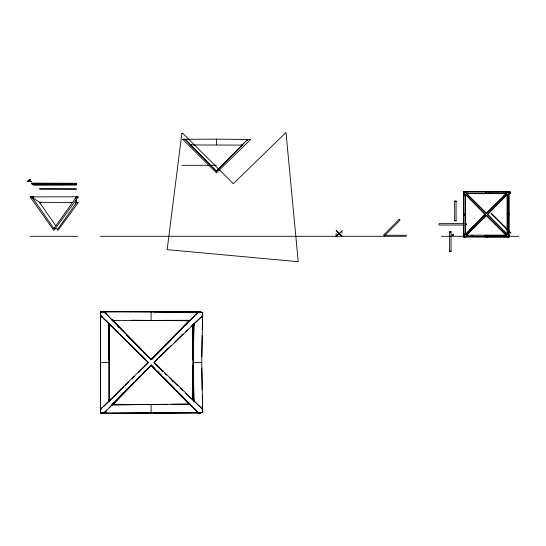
<?xml version="1.0" encoding="UTF-8"?>
<svg xmlns="http://www.w3.org/2000/svg" width="546" height="546" viewBox="0 0 546 546"><rect width="100%" height="100%" fill="white"/><g stroke="black" fill="none" stroke-linecap="round" stroke-linejoin="round"><path stroke-width="0.82" d="M100.525 359.521L100.594 311.998L200.751 311.711L199.631 312.851M109.118 323.819L109.064 360.012L109.016 324.16M154.02 412.585L154.033 413.015L202.709 412.544L201.754 362.442L202.709 312.339L154.033 311.862M507.364 214.387L508.797 214.68M508.797 193.789L508.797 235.292L508.435 235.278M109.002 401.351L109.132 323.525L100.6 315.622L100.457 413.479L202.709 412.544M151.112 320.413L151.112 311.875M216.4 144.854L216.407 139.169L182.739 139.271L185.217 139.278L216.4 171.219L242.315 145.106L190.124 144.936M151.071 365.349L151.078 364.878L155.044 368.925M192.465 399.59L193.154 364.871L193.584 364.878M193.584 359.998L193.154 360.012L193.864 324.058M192.329 399.761L193.1 362.442L192.329 325.116M201.747 356.743L202.17 335.49M202.286 329.538L202.627 312.312L202.204 312.735M76.119 199.911L76.065 202.45L75.314 203.788M148.198 412.599L148.191 413.035L100.457 413.479L100.457 311.404L104.245 311.391M148.669 404.92L148.683 404.49L112.326 404.832M175.362 389.284L196.15 410.38M198.846 413.165L200.334 412.749L200.751 413.172L100.594 412.878L104.327 412.844L151.153 365.363L197.966 412.558L197.986 412.141L196.055 412.578M191.544 146.021L185.217 139.278L186.479 140.575M113.036 321.144L104.327 312.032L100.6 312.025M507.241 233.934L506.961 234.22L487.421 214.68L509.029 192.718M509.029 236.165L508.121 237.073M463.663 192.622L464.571 191.714M463.663 236.07L485.271 214.107L465.731 194.574L465.451 194.854M100.45 317.533L100.73 316.243M100.744 407.992L100.45 409.261L100.874 409.282M202.313 313.602L202.627 312.312M202.593 410.64L202.204 412.148L202.627 412.564L202.286 395.338M471.997 235.647L472.392 235.271L472.781 235.647M77.764 196.799L78.215 197.106L53.917 230.467L30.119 196.908L31.873 196.901L53.917 228.528L76.372 197.086M76.447 198.785L76.597 202.484L57.944 228.856L53.917 228.528M76.14 202.477L78.133 202.737L57.944 230.467L57.132 229.334M112.578 404.777L113.752 403.235M189.175 320.85L151.604 359.473M336.097 236.159L338.834 233.415L336.118 230.699M113.827 402.736L109.193 407.705M241.25 146.164L244.069 143.134M485.271 236.664L484.657 236.664M103.979 406.224L110.742 399.761M112.162 404.873L133.668 382.76M135.428 380.958L139.523 376.74M143.038 373.123L145.386 370.72L143.598 372.522M112.64 404.866L151.071 365.363L188.902 404.026M188.902 320.85L151.071 359.521L112.64 320.011M113.814 404.34L112.251 404.757L122.754 393.659M123.942 392.451L128.112 388.226M130.494 385.81L134.07 382.186M137.046 379.163L139.428 376.747M192.875 400.143L202.709 409.261L154.074 362.442L202.709 315.622L192.342 325.116M470.017 229.764L473.935 225.798M481.272 218.386L484.705 214.906M483.633 216.236L484.828 215.028M216.4 170.898L247.584 139.469L250.723 139.476L216.4 172.843L182.739 139.285M202.709 312.339L197.966 312.326L151.153 359.521L104.327 312.032L106.224 313.984M151.672 359.48L171.191 339.796M172.98 337.994L174.174 336.793M178.938 331.995L180.719 330.194M185.49 325.389L187.271 323.587M486.984 212.401L486.07 213.315L466.537 193.775L466.81 193.502M154.941 361.486L157.678 358.736M158.872 357.541L164.23 352.17M165.418 350.976L168.393 347.986M100.594 412.878L101.01 412.462L102.532 412.885M342.089 230.432L341.871 233.156M336.384 236.404L339.107 233.688L341.844 236.425M339.373 233.415L342.089 236.138L339.366 233.415L341.591 231.183M486.07 213.315L508.019 191.714M506.162 193.782L505.883 193.502L506.162 193.782L486.623 213.322L464.673 191.714M463.677 237.08L509.015 237.08L509.029 191.721L463.677 191.707L463.663 237.066L463.943 236.793A0.962 0.962 0 0 0 465.301 236.793L465.581 236.514M508.121 191.714L508.968 191.776M486.07 215.465L466.523 235.005L467.001 235.094M505.883 235.285L506.156 235.012L486.623 215.472L464.673 237.073M508.592 193.502L510.606 193.393L510.606 191.974L508.619 191.974M109.255 323.901L148.157 362.442L100.6 409.261L100.6 412.858M108.695 399.754L108.709 401.33L109.132 401.351L123.969 386.664M125.287 385.469L128.829 381.9M131.955 378.917L134.289 376.535M138.616 372.365L148.109 362.967M102.552 407.357L100.6 409.261L101.017 409.282L100.594 407.35M106.224 412.421L104.327 412.844L106.75 410.066M158.872 357.337L162.524 353.822M164.353 352.061L168.612 347.966M169.826 346.792L171.048 345.618M174.7 342.103L183.217 333.906M185.654 331.558L187.476 329.804M191.127 326.29L194.424 323.553L194.396 325.129L193.994 323.525L193.202 362.442L193.994 401.351L194.424 401.324L193.966 399.761M246.423 140.875L247.584 139.469L246.314 139.742M188.466 320.768L190.028 320.365L194.929 315.677M196.15 314.503L197.966 312.326L100.457 311.404L100.45 315.622L100.874 315.595M200.71 317.519L202.709 315.622M29.832 179.225L30.528 180.091L28.883 181.572C21.738 181.368 39.169 181.436 27.327 181.593L29.969 179.3M29.907 179.218L27.3 181.606L28.904 181.395M75.068 198.375L75.969 197.092L78.201 197.106M104.306 412.421L106.238 410.906M246.307 140.752L247.597 139.749M196.055 314.25L197.986 312.742M109.091 400.935L110.613 399.754M200.751 413.172L197.884 413.206M102.402 311.418L100.874 311.821L100.457 311.404L100.744 312.721M241.257 145.093L242.301 144.826M102.416 413.029L100.457 413.479L100.874 413.056L100.457 411.513M185.203 139.558L186.493 139.271M104.306 312.455L106.238 312.032M196.062 312.735L197.966 312.326M32.972 198.205L31.873 196.901L33.688 196.894M188.452 404.545L190.028 404.511L188.466 402.491M191.55 144.656L190.486 144.943L211.773 166.537M113.827 320.106L112.251 320.127L112.23 320.55L189.087 320.284M113.752 404.852L190.056 404.095M153.549 404.907L153.542 404.477L166.987 404.354M171.205 404.313L189.749 404.142M31.429 183.517L33.429 184.657L33.013 184.664L31.429 183.517L35.388 183.613M41.127 202.279L39.428 202.293L32.057 197.181M30.119 196.894L77.744 196.785M40.37 203.644L39.428 202.293L72.543 202.491M181.907 165.302L216.407 165.302M27.327 181.456L31.272 181.456M76.331 183.415L31.511 183.279L76.331 183.279L76.331 184.91L33.784 184.91L76.331 184.773M74.611 183.538L76.658 183.538L76.331 184.678M76.331 188.943L39.38 188.943L76.331 189.08M508.469 192.274L509.029 192.622M464.223 193.632L463.943 193.352A0.962 0.962 0 0 1 463.943 191.994L463.677 191.721M466.939 193.632L505.753 193.632M508.469 193.632L508.749 193.352A0.962 0.962 0 0 0 509.015 192.82M508.797 194.567L507.37 194.567L507.37 234.22L508.797 234.214M463.957 194.854L465.376 194.854M507.377 194.854L508.811 194.854M463.95 195.188L465.376 195.188M463.95 195.475L465.376 195.475M454.661 201.344L456.087 201.344M507.111 213.036L509.029 213.036M463.95 214.107L465.376 214.107M507.37 214.107L508.797 214.107M463.663 214.394L465.581 214.394M507.111 214.394L509.029 214.394M463.957 214.68L465.383 214.68M463.95 214.721L465.376 214.721M463.95 215.015L465.376 215.015M454.661 220.598L456.087 220.598M464.114 223.635L438.991 223.635L438.991 225.048L464.114 225.048M449.611 231.989L451.044 231.989M463.957 233.934L465.383 233.934M507.364 233.934L508.797 233.934M464.223 235.155L463.943 235.442A0.962 0.962 0 0 0 463.943 236.793L464.571 237.073M466.427 235.155L506.265 235.155M508.469 235.155L508.749 235.442A0.962 0.962 0 0 1 508.749 236.793L509.015 237.066M384.609 235.244L406.825 235.244M486.336 235.401L506.162 235.401M30.112 236.302L77.744 236.302M100.45 236.302L406.21 236.302M441.564 236.302L518.7 236.302M336.193 236.452L336.07 233.415M508.94 236.514L508.469 236.991M486.336 236.821L507.241 236.821M449.611 251.235L451.044 251.235M100.519 362.442L109.07 362.442L109.132 401.351M193.1 362.442L201.754 362.442M153.542 404.477L167.008 404.518M112.23 404.333L167.144 404.552M508.469 191.796L487.708 191.974M76.269 202.73L76.065 202.45L78.126 202.737M216.407 139.155L250.723 139.476M131.811 320.236L190.056 320.789L190.028 320.365M508.019 237.073L486.063 215.465M106.163 413.472L104.218 413.069L104.245 413.493M195.973 311.684L197.911 312.1L197.884 311.677L200.751 311.711M31.511 183.279L33.784 184.91M109.091 323.942L110.626 325.116M336.363 230.412L339.107 233.149M110.736 325.129L108.709 323.553L109.125 325.116M154.122 362.967L157.657 366.373M158.872 367.547L163.131 371.642M164.353 372.816L166.175 374.576M169.826 378.091L177.737 385.701M180.173 388.049L182.61 390.39M185.654 393.318L191.735 399.181M109.132 323.525L113.049 327.498M114.264 328.692L118.509 332.855M120.939 335.244L123.969 338.22M127.006 341.195L139.749 353.706M140.964 354.893L145.209 359.063M148.225 362.442L100.6 315.622L101.03 317.519M507.234 194.861L506.954 194.567L487.421 214.114L509.029 236.07M507.384 229.286L491.4 213.295L491.113 213.588L507.691 230.166M508.572 230.467L510.94 232.835L510.653 233.122L508.872 231.347M465.451 233.934L465.738 234.214L485.271 214.68L463.663 192.718M154.463 362.919L163.036 371.519M165.418 373.908L166.612 375.102M171.97 380.473L173.157 381.668M154.033 362.967L156.866 365.813M161.616 370.577L162.804 371.771M154.518 368.27L151.146 364.871L151.146 365.349M157.494 371.273L161.07 374.877M163.452 377.279L167.622 381.477M169.41 383.278L174.174 388.083M212.96 167.745L216.4 171.232M117.39 325.785L119.178 327.593M126.324 334.841L135.852 344.506M137.046 345.714L141.81 350.546M143.598 352.361L147.174 355.985L143.038 351.754M196.069 410.619L197.966 412.558M156.832 370.754L189.455 404.088M112.688 320.557L124.877 333.087M126.638 334.889L141.871 350.552M463.943 236.793L463.663 236.165M200.723 407.35L202.286 409.288M101.017 315.595L102.546 317.533M188.384 403.023L189.564 404.545M112.578 320.099L113.759 321.628M39.619 202.573L55.753 225.716M202.238 407.364L202.709 409.261M202.286 315.595L202.668 317.533M201.747 368.14L202.17 389.387M192.465 325.293L193.154 360.012M193.154 364.871L193.864 400.825M151.112 404.47L151.112 413.042M109.009 325.116L109.064 362.442M510.319 191.974L510.319 193.393M507.111 192.274L507.391 191.994A0.962 0.962 0 0 1 509.015 192.52M507.111 194.472L507.111 234.316M507.111 236.514L507.391 236.793A0.962 0.962 0 0 0 508.749 236.793M505.883 191.974L505.883 193.393M487.701 235.155L487.701 237.08M486.629 191.974L486.629 193.393M486.35 191.707L486.35 193.632M486.35 235.155L486.35 237.08M486.063 191.974L486.063 193.393M484.991 235.155L484.991 237.08M466.81 191.974L466.81 193.393M466.625 223.635L466.625 225.048M465.581 192.274L465.301 191.994A0.962 0.962 0 0 0 463.943 191.994M465.581 194.99L465.581 233.797M464.223 236.514L464.223 236.991M508.319 237.046A0.696 0.491 0 0 1 507.821 237.046M508.995 235.872A0.696 0.491 -90 0 1 508.995 236.363M463.697 236.363A0.696 0.491 -90 0 1 463.697 235.872M463.697 192.915A0.696 0.491 -90 0 1 463.697 192.424M464.373 191.742A0.696 0.491 0 0 1 464.871 191.742M507.821 191.742A0.696 0.491 0 0 1 508.319 191.742M464.871 237.046A0.696 0.491 0 0 1 464.373 237.046M181.859 133.408L167.158 249.645L298.232 261.705L285.995 132.494L233.319 183.702L182.678 133.204L181.859 133.408M399.181 219.321L383.565 235.121L384.411 235.954L400.034 220.161L399.181 219.321M506.169 191.974L466.53 191.974L466.53 193.393L506.169 193.393L506.169 191.974M465.376 194.567L463.95 194.567L463.957 234.214L465.383 234.214L465.376 194.567M456.087 201.058L454.661 201.058L454.661 220.884L456.087 220.884L456.087 201.058M451.044 231.695L449.611 231.695L449.611 251.522L451.044 251.522L451.044 231.695M453.446 234.787L452.02 234.787L452.02 235.196L453.446 235.196L453.446 234.787"/></g></svg>
